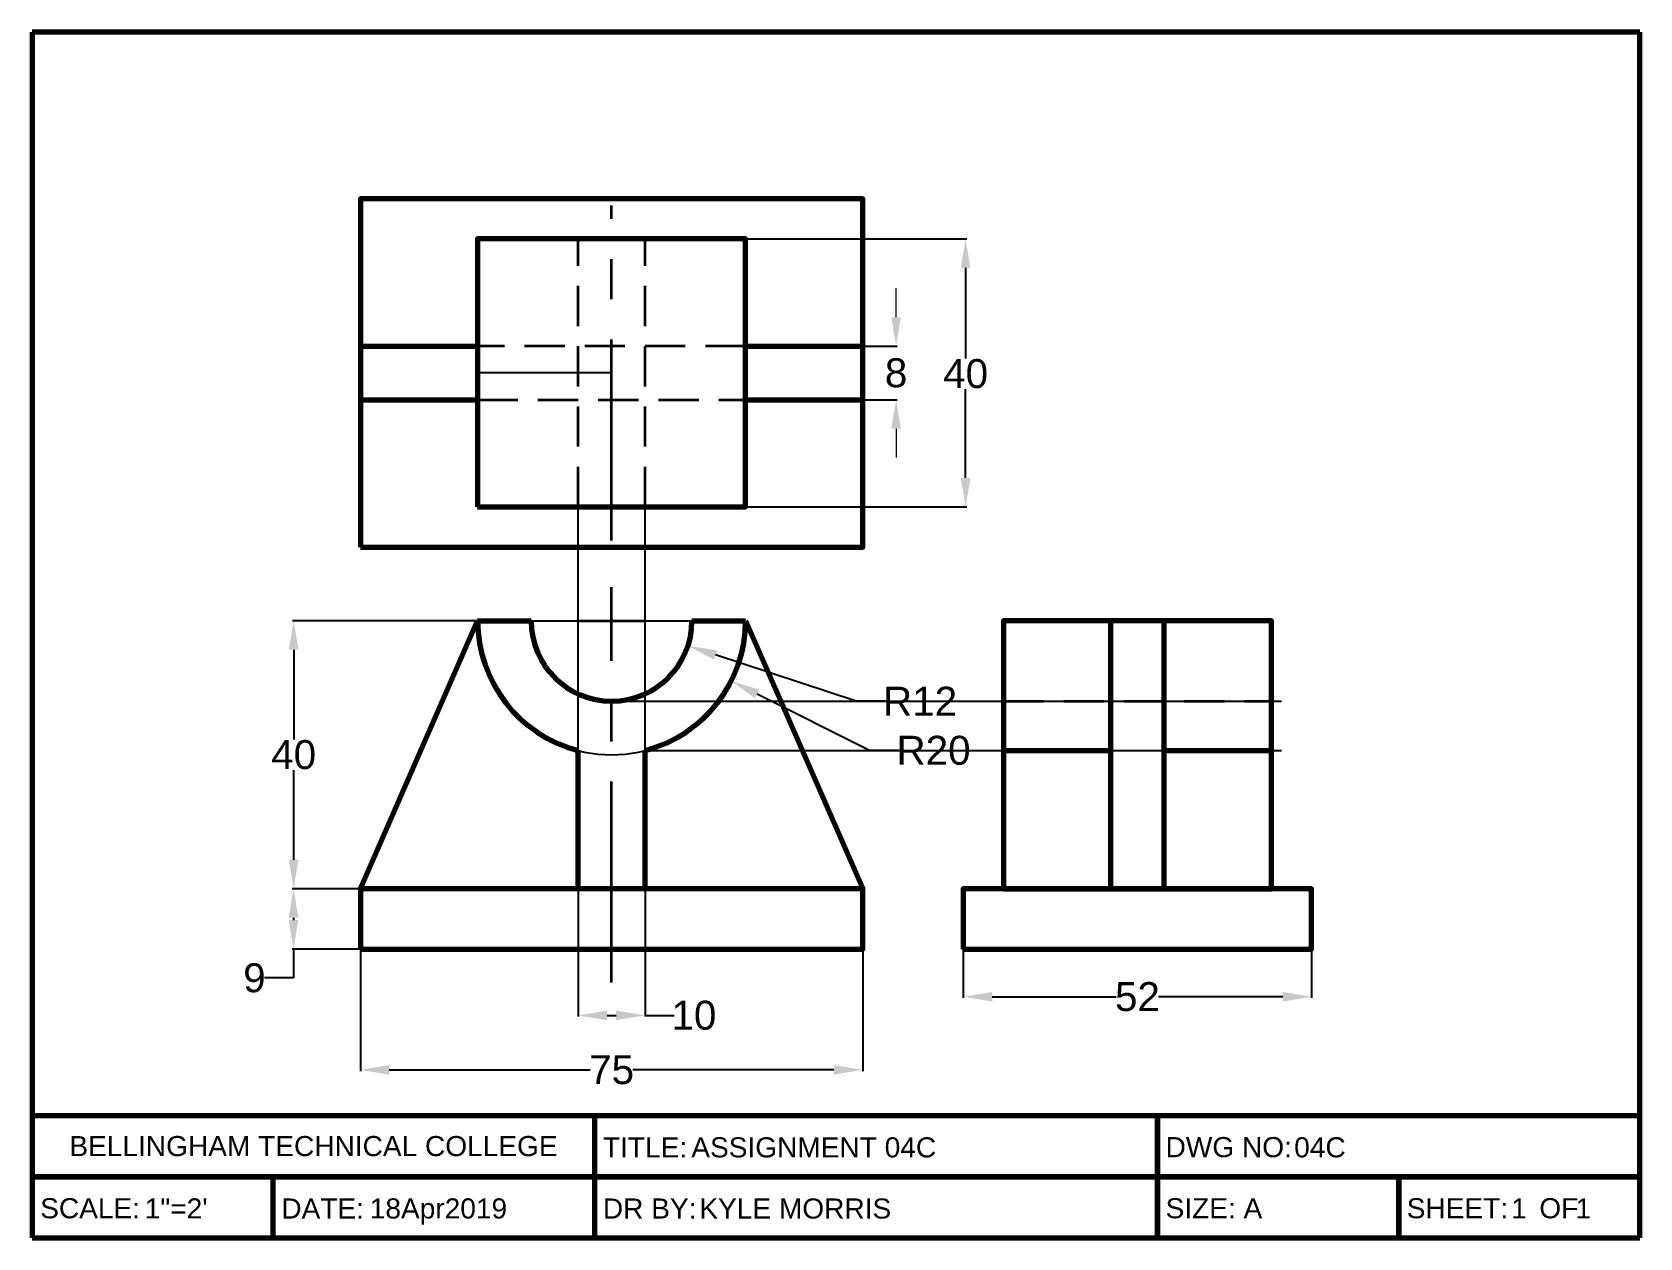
# Model space of a CAD drawing. Header units: inches. Extents: x 12 to 252, y 12 to 192.
import ezdxf
from ezdxf.enums import TextEntityAlignment as Align

# ---------------------------------------------------------------- set-up
doc = ezdxf.new("R2010")
doc.units = ezdxf.units.IN
doc.header["$MEASUREMENT"] = 0
doc.linetypes.add('CENTER', pattern=[2, 1.25, -0.25, 0.25, -0.25])
doc.linetypes.add('HIDDEN', pattern=[0.375, 0.25, -0.125])
for name, color, linetype, lineweight in [('Center', 4, 'CENTER', 35), ('Hidden', 1, 'HIDDEN', 35), ('Object', 7, 'Continuous', 70), ('TitleBox', 7, 'Continuous', 70)]:
    doc.layers.add(name, color=color, linetype=linetype, lineweight=lineweight)
doc.layers.add('Construction', color=253, linetype='Continuous', plot=False)
doc.layers.add('Dimensions', color=7, linetype='Continuous')
doc.layers.add('TitleText', color=7, linetype='Continuous')
doc.styles.get("Standard").update_dxf_attribs({"font": 'arial.ttf'})
doc.dimstyles.get("Standard").update_dxf_attribs({"dimtxt": 0.18, "dimasz": 0.18, "dimexe": 0.18, "dimexo": 0.0625, "dimgap": 0.09, "dimtad": 0, "dimtih": 1, "dimtoh": 1, "dimdec": 4, "dimzin": 0, "dimdsep": 46, "dimtxsty": 'Standard', "dimcen": 0.09, "dimadec": 0, "dimazin": 0, "dimtfac": 1, "dimtdec": 4, "dimtofl": 0, "dimtmove": 0, "dimatfit": 3, "dimfxl": 1, "dimtolj": 1, "dimtzin": 0, "dimarcsym": 0})

# ---------------------------------------------------------------- blocks, each defined once
blk = doc.blocks.new('TitleAAlt')
at = {"layer": 'TitleBox'}
for p, q in [((10.5, 8), (0.5, 8)), ((0.5, 8), (0.5, 0.5)), ((10.5, 0.5), (10.5, 8)), ((10.5, 1.26), (0.5, 1.26)), ((4, 0.5), (4, 1.26)), ((7.5, 0.88), (7.5, 1.26)), ((7.5, 1.26), (7.5, 0.5)), ((10.5, 0.88), (0.5, 0.88)), ((0.5, 0.88), (10.5, 0.88)), ((2, 0.5), (2, 0.88)), ((7.5, 0.5), (7.5, 0.88)), ((9, 0.5), (9, 0.88)), ((9, 0.88), (9, 0.5)), ((0.5, 0.5), (10.5, 0.5)), ((0.5, 0.5), (10.5, 0.5))]:
    blk.add_line(p, q, dxfattribs=at)
at = {"layer": 'TitleText', "char_height": 0.125}
for s, width, insert, attachment_point in [('BELLINGHAM TECHNICAL COLLEGE', 3.5, (2.25, 1.07), 5), ('TITLE:', 3.5, (4.05, 1), 7), ('DWG NO:', 3, (7.55, 1), 7), ('SCALE:', 1.5, (0.55, 0.62), 7), ('DATE:', 2, (2.05, 0.62), 7), ('DR BY:', 3.5, (4.05, 0.62), 7), ('SIZE: A', 1.5, (7.55, 0.62), 7), ('SHEET:    OF', 1.5, (9.05, 0.62), 7)]:
    blk.add_mtext_dynamic_manual_height_columns(s, width=width, gutter_width=1, heights=[0], dxfattribs=dict(at, insert=insert, attachment_point=attachment_point))
at = {"layer": 'TitleText'}
for tag, p in [('TITLE', (4.6, 0.963)), ('DWGNO', (8.35, 0.963)), ('SCALE', (1.2, 0.583)), ('SHT', (9.7, 0.583)), ('SHTS', (10.1, 0.583))]:
    blk.add_attdef(tag, text='', height=0.125, dxfattribs=at).set_placement(p, align=Align.BOTTOM_LEFT)
at = {"layer": 'TitleText', "flags": 8}
blk.add_attdef('DATE', text='', height=0.125, dxfattribs=at).set_placement((2.6, 0.583), align=Align.BOTTOM_LEFT)
blk.add_attdef('NAME', (4.65, 0.62), '', height=0.125, dxfattribs=at)
blk = doc.blocks.new('*D5')
at = {"layer": 'Defpoints', "color": 0, "lineweight": -3, "ltscale": 24, "transparency": 16777216}
for p in [(136, 145.12), (136, 137.12), (140.97, 137.12)]:
    blk.add_point(p, dxfattribs=at)
at = {"layer": 'Dimensions', "color": 0, "lineweight": 13, "ltscale": 24, "transparency": 16777216}
for p, q in [((140.97, 149.44), (140.97, 153.76)), ((140.97, 132.8), (140.97, 128.48))]:
    blk.add_line(p, q, dxfattribs=at)
at = {"layer": 'Dimensions', "color": 0, "lineweight": -2, "ltscale": 24, "transparency": 16777216}
for p, q in [((136.06, 145.12), (141.15, 145.12)), ((136.06, 137.12), (141.15, 137.12))]:
    blk.add_line(p, q, dxfattribs=at)
at = {"layer": 'Dimensions', "color": 0, "lineweight": -3, "ltscale": 24, "transparency": 16777216}
for points in [[(140.25, 149.44), (141.69, 149.44), (140.97, 145.12)], [(140.25, 132.8), (141.69, 132.8), (140.97, 137.12)]]:
    blk.add_solid(points, dxfattribs=at)
at = {"layer": 'Dimensions', "color": 0, "ltscale": 24, "transparency": 16777216, "insert": (140.97, 141.12), "char_height": 4.32, "attachment_point": 5}
blk.add_mtext('\\A1;8', dxfattribs=at)
blk = doc.blocks.new('*D6')
at = {"layer": 'Defpoints', "color": 0, "lineweight": -3, "transparency": 16777216}
for p in [(118.5, 161.12), (118.5, 121.12), (151.35, 121.12)]:
    blk.add_point(p, dxfattribs=at)
at = {"layer": 'Dimensions', "color": 0, "lineweight": -2, "transparency": 16777216}
for p, q in [((118.56, 161.12), (151.53, 161.12)), ((151.35, 156.8), (151.35, 143.3)), ((151.35, 125.44), (151.35, 138.71)), ((118.56, 121.12), (151.53, 121.12))]:
    blk.add_line(p, q, dxfattribs=at)
at = {"layer": 'Dimensions', "color": 0, "lineweight": -3, "transparency": 16777216}
for points in [[(150.63, 156.8), (152.07, 156.8), (151.35, 161.12)], [(150.63, 125.44), (152.07, 125.44), (151.35, 121.12)]]:
    blk.add_solid(points, dxfattribs=at)
at = {"layer": 'Dimensions', "color": 0, "transparency": 16777216, "insert": (151.35, 141), "char_height": 4.32, "attachment_point": 5}
blk.add_mtext('\\A1;40', dxfattribs=at)
blk = doc.blocks.new('*D7')
at = {"layer": 'Defpoints', "color": 0, "lineweight": -3, "transparency": 16777216}
for p in [(151, 55.12), (203, 55.12), (203, 47.99)]:
    blk.add_point(p, dxfattribs=at)
at = {"layer": 'Dimensions', "color": 0, "lineweight": -2, "transparency": 16777216}
for p, q in [((151, 55.06), (151, 47.81)), ((203, 55.06), (203, 47.81)), ((155.32, 47.99), (173.84, 47.99)), ((198.68, 47.99), (180.16, 47.99))]:
    blk.add_line(p, q, dxfattribs=at)
at = {"layer": 'Dimensions', "color": 0, "lineweight": -3, "transparency": 16777216}
for points in [[(155.32, 48.71), (155.32, 47.27), (151, 47.99)], [(198.68, 48.71), (198.68, 47.27), (203, 47.99)]]:
    blk.add_solid(points, dxfattribs=at)
at = {"layer": 'Dimensions', "color": 0, "transparency": 16777216, "insert": (177, 47.99), "char_height": 4.32, "attachment_point": 5}
blk.add_mtext('\\A1;52', dxfattribs=at)
blk = doc.blocks.new('*D8')
at = {"layer": 'Defpoints', "color": 0, "lineweight": -3, "transparency": 16777216}
for p in [(61, 55.12), (136, 55.12), (136, 37.08)]:
    blk.add_point(p, dxfattribs=at)
at = {"layer": 'Dimensions', "color": 0, "lineweight": -2, "transparency": 16777216}
for p, q in [((61, 55.06), (61, 36.9)), ((136, 55.06), (136, 36.9)), ((65.32, 37.08), (95.32, 37.08)), ((131.68, 37.08), (101.68, 37.08))]:
    blk.add_line(p, q, dxfattribs=at)
at = {"layer": 'Dimensions', "color": 0, "lineweight": -3, "transparency": 16777216}
for points in [[(65.32, 37.8), (65.32, 36.36), (61, 37.08)], [(131.68, 37.8), (131.68, 36.36), (136, 37.08)]]:
    blk.add_solid(points, dxfattribs=at)
at = {"layer": 'Dimensions', "color": 0, "transparency": 16777216, "insert": (98.5, 37.08), "char_height": 4.32, "attachment_point": 5}
blk.add_mtext('\\A1;75', dxfattribs=at)
blk = doc.blocks.new('*D9')
at = {"layer": 'Defpoints', "color": 0, "lineweight": -3, "transparency": 16777216}
for p in [(93.5, 64.12), (103.5, 64.12), (103.5, 45.21)]:
    blk.add_point(p, dxfattribs=at)
at = {"layer": 'Dimensions', "color": 0, "lineweight": -2, "transparency": 16777216}
for p, q in [((93.5, 64.06), (93.5, 45.03)), ((103.5, 64.06), (103.5, 45.03)), ((97.82, 45.21), (99.18, 45.21)), ((103.5, 45.21), (107.82, 45.21))]:
    blk.add_line(p, q, dxfattribs=at)
at = {"layer": 'Dimensions', "color": 0, "lineweight": -3, "transparency": 16777216}
for points in [[(97.82, 45.93), (97.82, 44.49), (93.5, 45.21)], [(99.18, 45.93), (99.18, 44.49), (103.5, 45.21)]]:
    blk.add_solid(points, dxfattribs=at)
at = {"layer": 'Dimensions', "color": 0, "transparency": 16777216, "insert": (110.79, 45.21), "char_height": 4.32, "attachment_point": 5}
blk.add_mtext('\\A1;10', dxfattribs=at)
blk = doc.blocks.new('*D10')
at = {"layer": 'Defpoints', "color": 0, "lineweight": -3, "transparency": 16777216}
for p in [(61, 64.12), (51.01, 55.12), (61, 55.12)]:
    blk.add_point(p, dxfattribs=at)
at = {"layer": 'Dimensions', "color": 0, "lineweight": -2, "transparency": 16777216}
for p, q in [((60.94, 64.12), (50.83, 64.12)), ((51.01, 59.8), (51.01, 59.44)), ((60.94, 55.12), (50.83, 55.12)), ((51.01, 55.12), (51.01, 50.8)), ((51.01, 50.8), (46.69, 50.8))]:
    blk.add_line(p, q, dxfattribs=at)
at = {"layer": 'Dimensions', "color": 0, "lineweight": -3, "transparency": 16777216}
for points in [[(50.29, 59.8), (51.73, 59.8), (51.01, 64.12)], [(50.29, 59.44), (51.73, 59.44), (51.01, 55.12)]]:
    blk.add_solid(points, dxfattribs=at)
at = {"layer": 'Dimensions', "color": 0, "transparency": 16777216, "insert": (45.18, 50.8), "char_height": 4.32, "attachment_point": 5}
blk.add_mtext('\\A1;9', dxfattribs=at)
blk = doc.blocks.new('*D11')
at = {"layer": 'Defpoints', "color": 0, "lineweight": -3, "transparency": 16777216}
for p in [(51.04, 104.12), (78.5, 104.12), (61, 64.12)]:
    blk.add_point(p, dxfattribs=at)
at = {"layer": 'Dimensions', "color": 0, "lineweight": -2, "transparency": 16777216}
for p, q in [((78.44, 104.12), (50.86, 104.12)), ((51.04, 99.8), (51.04, 86.42)), ((51.04, 68.44), (51.04, 81.82)), ((60.94, 64.12), (50.86, 64.12))]:
    blk.add_line(p, q, dxfattribs=at)
at = {"layer": 'Dimensions', "color": 0, "lineweight": -3, "transparency": 16777216}
for points in [[(50.32, 99.8), (51.76, 99.8), (51.04, 104.12)], [(50.32, 68.44), (51.76, 68.44), (51.04, 64.12)]]:
    blk.add_solid(points, dxfattribs=at)
at = {"layer": 'Dimensions', "color": 0, "transparency": 16777216, "insert": (51.04, 84.12), "char_height": 4.32, "attachment_point": 5}
blk.add_mtext('\\A1;40', dxfattribs=at)
blk = doc.blocks.new('*D12')
at = {"layer": 'Defpoints', "color": 0, "lineweight": -3, "transparency": 16777216}
for p in [(98.5, 104.12), (116.37, 95.13)]:
    blk.add_point(p, dxfattribs=at)
at = {"layer": 'Dimensions', "color": 0, "lineweight": -2, "transparency": 16777216}
for p, q in [((98.41, 104.12), (98.59, 104.12)), ((98.5, 104.03), (98.5, 104.21)), ((137, 84.76), (120.23, 93.19)), ((141.32, 84.76), (137, 84.76))]:
    blk.add_line(p, q, dxfattribs=at)
at = {"layer": 'Dimensions', "color": 0, "lineweight": -3, "transparency": 16777216}
blk.add_solid([(120.55, 93.84), (119.9, 92.55), (116.37, 95.13)], dxfattribs=at)
at = {"layer": 'Dimensions', "color": 0, "transparency": 16777216, "insert": (146.56, 84.76), "char_height": 4.32, "attachment_point": 5}
blk.add_mtext('\\A1;R20', dxfattribs=at)
blk = doc.blocks.new('*D13')
at = {"layer": 'Defpoints', "color": 0, "lineweight": -3, "transparency": 16777216}
for p in [(98.5, 104.12), (109.9, 100.37)]:
    blk.add_point(p, dxfattribs=at)
at = {"layer": 'Dimensions', "color": 0, "lineweight": -2, "transparency": 16777216}
for p, q in [((98.41, 104.12), (98.59, 104.12)), ((98.5, 104.03), (98.5, 104.21)), ((135, 92.12), (114, 99.02)), ((139.32, 92.12), (135, 92.12))]:
    blk.add_line(p, q, dxfattribs=at)
at = {"layer": 'Dimensions', "color": 0, "lineweight": -3, "transparency": 16777216}
blk.add_solid([(114.23, 99.71), (113.78, 98.34), (109.9, 100.37)], dxfattribs=at)
at = {"layer": 'Dimensions', "color": 0, "transparency": 16777216, "insert": (144.55, 92.12), "char_height": 4.32, "attachment_point": 5}
blk.add_mtext('\\A1;R12', dxfattribs=at)

msp = doc.modelspace()

# ---------------------------------------------------------------- linework, layer by layer
at = {"layer": 'Center', "ltscale": 24}
for p, q in [((98.5, 116.12), (98.5, 166.12)), ((98.5, 50.12), (98.5, 109.12)), ((93.5, 104.12), (103.5, 104.12))]:
    msp.add_line(p, q, dxfattribs=at)
at = {"layer": 'Construction'}
for p, q in [((93.5, 84.76), (93.5, 121.12)), ((103.5, 84.76), (103.5, 121.12)), ((86.5, 104.12), (110.5, 104.12)), ((98.5, 92.12), (198.5, 92.12)), ((103.5, 84.76), (198.5, 84.76))]:
    msp.add_line(p, q, dxfattribs=at)
msp.add_lwpolyline([(98.5, 141.12), (78.5, 141.12), (78.5, 121.12), (98.5, 121.12)], close=True, dxfattribs=at)
msp.add_arc((98.5, 104.12), 20, 180, 0, dxfattribs=at)
at = {"layer": 'Hidden', "ltscale": 24}
for p, q in [((93.5, 121.12), (93.5, 161.12)), ((103.5, 121.12), (103.5, 161.12)), ((118.5, 145.12), (78.5, 145.12)), ((78.5, 137.12), (118.5, 137.12)), ((157, 92.12), (197, 92.12))]:
    msp.add_line(p, q, dxfattribs=at)
at = {"layer": 'Object'}
for p, q in [((61, 145.12), (78.5, 145.12)), ((118.5, 145.12), (136, 145.12)), ((61, 137.12), (78.5, 137.12)), ((118.5, 137.12), (136, 137.12)), ((61, 64.12), (78.5, 104.12)), ((78.5, 104.12), (86.5, 104.12)), ((110.5, 104.12), (118.5, 104.12)), ((118.5, 104.12), (136, 64.12)), ((93.5, 64.12), (93.5, 84.76)), ((103.5, 64.12), (103.5, 84.76)), ((157, 84.76), (173, 84.76)), ((181, 84.76), (197, 84.76))]:
    msp.add_line(p, q, dxfattribs=at)
for points in [[(61, 115.12), (136, 115.12), (136, 167.12), (61, 167.12)], [(78.5, 121.12), (118.5, 121.12), (118.5, 161.12), (78.5, 161.12)], [(157, 64.12), (197, 64.12), (197, 104.12), (157, 104.12)], [(173, 64.12), (181, 64.12), (181, 104.12), (173, 104.12)], [(61, 55.12), (136, 55.12), (136, 64.12), (61, 64.12)], [(151, 55.12), (203, 55.12), (203, 64.12), (151, 64.12)]]:
    msp.add_lwpolyline(points, close=True, dxfattribs=at)
for radius, start, end in [(20, 180, 255.5225), (12, 180, 0), (20, 284.4775, 0)]:
    msp.add_arc((98.5, 104.12), radius, start, end, dxfattribs=at)

# ---------------------------------------------------------------- block references
ref = msp.add_blockref('TitleAAlt', (0, 0), dxfattribs=dict(at, xscale=24, yscale=24, zscale=24))
ref.add_attrib('SHTS', '1', dxfattribs={"layer": 'TitleText', "height": 3}).set_placement((242.4, 13.99), align=Align.BOTTOM_LEFT)
ref.add_attrib('SHT', '1', dxfattribs={"layer": 'TitleText', "height": 3}).set_placement((232.8, 13.99), align=Align.BOTTOM_LEFT)
ref.add_attrib('SCALE', '1"=2\'', dxfattribs={"layer": 'TitleText', "height": 3}).set_placement((28.8, 13.99), align=Align.BOTTOM_LEFT)
ref.add_attrib('DWGNO', '04C', dxfattribs={"layer": 'TitleText', "height": 3}).set_placement((200.4, 23.11), align=Align.BOTTOM_LEFT)
ref.add_attrib('DATE', '18Apr2019', dxfattribs={"layer": 'TitleText', "height": 3}).set_placement((62.4, 13.99), align=Align.BOTTOM_LEFT)
ref.add_attrib('NAME', 'KYLE MORRIS', (111.6, 14.88), dxfattribs={"layer": 'TitleText', "height": 3})
ref.add_attrib('TITLE', 'ASSIGNMENT 04C', dxfattribs={"layer": 'TitleText', "height": 3}).set_placement((110.4, 23.11), align=Align.BOTTOM_LEFT)

# ---------------------------------------------------------------- dimensions: what is measured, and where the dimension line sits
at = {"layer": 'Dimensions'}
dim = msp.add_linear_dim(base=(151.35, 121.12), p1=(118.5, 161.12), p2=(118.5, 121.12), angle=90, dimstyle='Standard', override={"dimtxt": 4.32, "dimasz": 4.32, "dimdec": 0}, dxfattribs=at)
dim.commit()
dim.dimension.update_dxf_attribs({"geometry": '*D6', "text_midpoint": (151.35, 141), "dimtype": 160})
at = {"layer": 'Dimensions', "ltscale": 24}
dim = msp.add_linear_dim(base=(140.97, 137.12), p1=(136, 145.12), p2=(136, 137.12), angle=90, dimstyle='Standard', override={"dimtxt": 4.32, "dimasz": 4.32, "dimdec": 0, "dimlfac": 1, "dimzin": 8, "dimlwd": 13}, dxfattribs=at)
dim.commit()
dim.dimension.update_dxf_attribs({"geometry": '*D5', "text_midpoint": (140.97, 141.12)})
at = {"layer": 'Dimensions'}
for base, p2, picture, middle in [((51.04, 104.12), (78.5, 104.12), '*D11', (51.04, 84.12)), ((51.01, 55.12), (61, 55.12), '*D10', (45.18, 50.8))]:
    dim = msp.add_linear_dim(base=base, p1=(61, 64.12), p2=p2, angle=90, dimstyle='Standard', override={"dimtxt": 4.32, "dimasz": 4.32, "dimdec": 0}, dxfattribs=at)
    dim.commit()
    dim.dimension.update_dxf_attribs({"geometry": picture, "text_midpoint": middle})
for mpoint, picture, middle in [((116.37, 95.13), '*D12', (146.56, 84.76)), ((109.9, 100.37), '*D13', (144.55, 92.12))]:
    dim = msp.add_radius_dim(center=(98.5, 104.12), mpoint=mpoint, dimstyle='Standard', override={"dimtxt": 4.32, "dimasz": 4.32, "dimdec": 0}, dxfattribs=at)
    dim.commit()
    dim.dimension.update_dxf_attribs({"geometry": picture, "text_midpoint": middle, "dimtype": 164})
for base, p1, p2, picture, middle in [((103.5, 45.21), (93.5, 64.12), (103.5, 64.12), '*D9', (110.79, 45.21)), ((136, 37.08), (61, 55.12), (136, 55.12), '*D8', (98.5, 37.08))]:
    dim = msp.add_linear_dim(base=base, p1=p1, p2=p2, dimstyle='Standard', override={"dimtxt": 4.32, "dimasz": 4.32, "dimdec": 0}, dxfattribs=at)
    dim.commit()
    dim.dimension.update_dxf_attribs({"geometry": picture, "text_midpoint": middle})
dim = msp.add_linear_dim(base=(203, 47.99), p1=(151, 55.12), p2=(203, 55.12), dimstyle='Standard', override={"dimtxt": 4.32, "dimasz": 4.32, "dimdec": 0}, dxfattribs=at)
dim.commit()
dim.dimension.update_dxf_attribs({"geometry": '*D7', "text_midpoint": (177, 47.99), "dimtype": 160})

doc.saveas('drawing.dxf')
